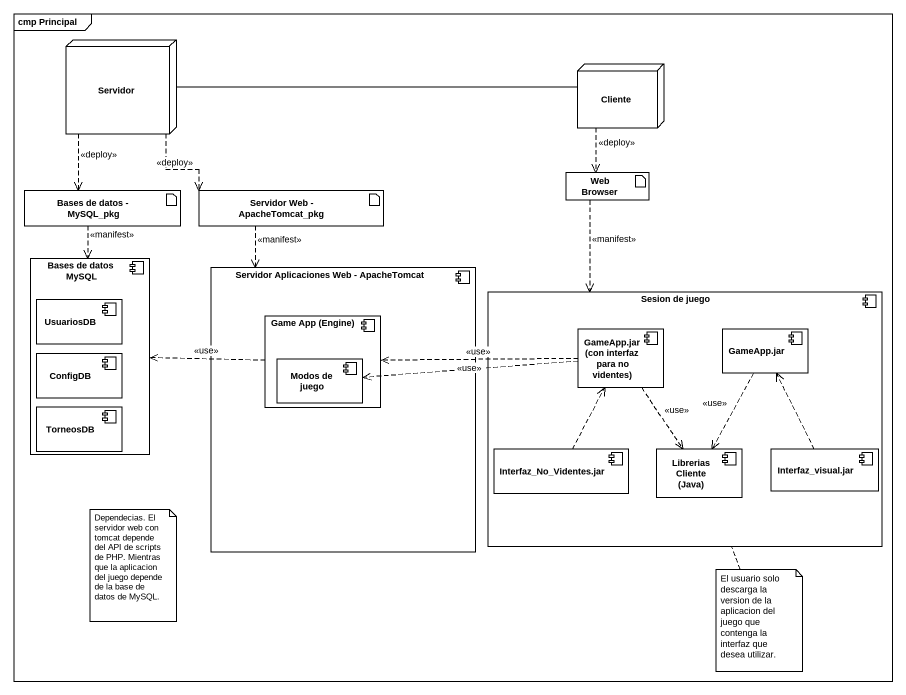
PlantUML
@startuml
mainframe cmp Principal
node Servidor
node Cliente
artifact "Bases de datos - MySQL_pkg" as Bases_de_datos_MySQL_pkg
artifact "Servidor Web - ApacheTomcat_pkg" as Servidor_Web_ApacheTomcat
artifact "Web Browser" as Web_Browser
component "Bases de datos MySQL" as Bases_de_datos_MySQL {
  component UsuariosDB
  component ConfigDB
  component TorneosDB
}
component "Servidor Aplicaciones Web - ApacheTomcat" as Servidor_Aplicaciones_Web {
  component "Game App (Engine)" as Game_App_Engine {
    component "Modos de juego" as Modos_de_juego
  }
}
component "Sesion de juego" as Sesion_de_juego {
  component "GameApp.jar (con interfaz para no videntes)" as GameApp_jar_con_interfaz
  component "GameApp.jar" as GameApp_jar
  component "Interfaz_No_Videntes.jar" as Interfaz_No_Videntes_jar
  component "Librerias Cliente (Java)" as Librerias_Cliente_Java
  component "Interfaz_visual.jar" as Interfaz_visual_jar
}
Servidor -right- Cliente
Servidor ..> Bases_de_datos_MySQL_pkg : <<deploy>>
Servidor ..> Servidor_Web_ApacheTomcat : <<deploy>>
Cliente ..> Web_Browser : <<deploy>>
Bases_de_datos_MySQL_pkg ..> Bases_de_datos_MySQL : <<manifest>>
Servidor_Web_ApacheTomcat ..> Servidor_Aplicaciones_Web : <<manifest>>
Web_Browser ..> Sesion_de_juego : <<manifest>>
Game_App_Engine .left.> Bases_de_datos_MySQL : <<use>>
GameApp_jar_con_interfaz .left.> Game_App_Engine : <<use>>
GameApp_jar_con_interfaz .left.> Modos_de_juego : <<use>>
GameApp_jar_con_interfaz ..> Librerias_Cliente_Java : <<use>>
GameApp_jar ..> Librerias_Cliente_Java : <<use>>
Interfaz_No_Videntes_jar .up.> GameApp_jar_con_interfaz
Interfaz_visual_jar .up.> GameApp_jar
note as N1
  Dependecias. El servidor web con tomcat depende del API de scripts de PHP. Mientras que la aplicacion del juego depende de la base de datos de MySQL.
end note
note bottom of Sesion_de_juego : El usuario solo descarga la version de la aplicacion del juego que contenga la interfaz que desea utilizar.
@enduml
